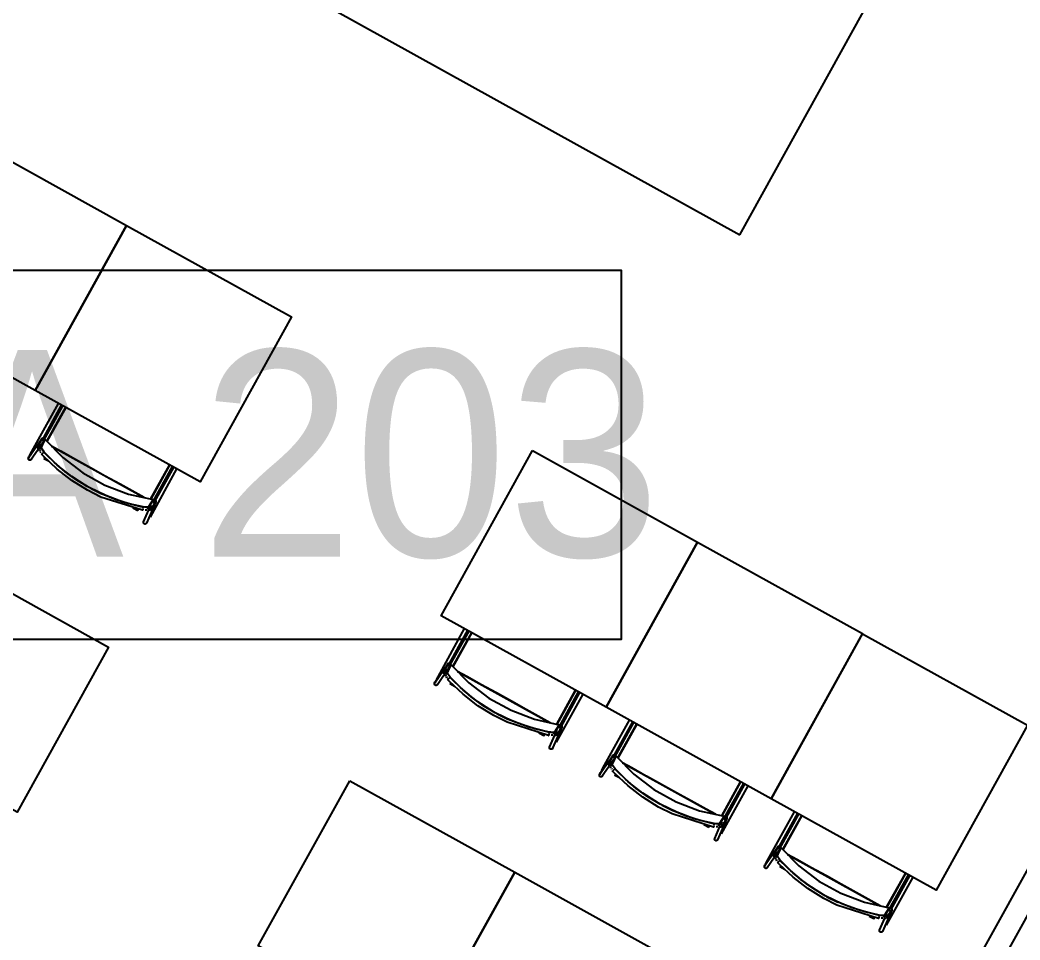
# Model space of a CAD drawing. Header units: metres. Extents: x 3.2 to 22.3, y 0.7 to 22.8.
# Drawn here: x 17.184 to 18.541, y 10.642 to 11.89 of the extents above; entities that cross this region are included whole.
import ezdxf

# ---------------------------------------------------------------- set-up
doc = ezdxf.new("R2010")
doc.units = ezdxf.units.M
for name, color, linetype in [('ARREDI', 9, 'Continuous'), ('PARETI_STRUTTURE', 7, 'Continuous'), ('WAYFINDING_RIQUADRI', 7, 'Continuous'), ('WAYFINDING_TESTI', 7, 'Continuous')]:
    doc.layers.add(name, color=color, linetype=linetype)

msp = doc.modelspace()

# ---------------------------------------------------------------- linework, layer by layer
at = {"layer": 'ARREDI'}
for points in [[(17.6095, 11.9036), (18.1605, 11.5981)], [(18.1605, 11.5981), (18.3285, 11.9012)], [(17.2454, 11.3645), (17.2199, 11.3185)], [(17.214, 11.3189), (17.2134, 11.3194), (17.2131, 11.3201), (17.2129, 11.3208), (17.2131, 11.3215), (17.2133, 11.322), (17.2133, 11.322), (17.2135, 11.3222), (17.214, 11.3226), (17.2148, 11.3229)], [(17.2167, 11.3036), (17.2151, 11.3055), (17.2138, 11.3074), (17.2131, 11.3089), (17.2129, 11.3098), (17.2153, 11.3152), (17.2178, 11.3206), (17.2418, 11.2962), (17.2692, 11.2755), (17.2991, 11.2589), (17.3312, 11.2467), (17.3645, 11.2392), (17.3613, 11.2343), (17.358, 11.2294)], [(17.2141, 11.3165), (17.2137, 11.3156)], [(17.2148, 11.3229), (17.2155, 11.3229), (17.2162, 11.3226), (17.2168, 11.3221), (17.2171, 11.3214), (17.2173, 11.3207), (17.2171, 11.32)], [(17.2178, 11.3206), (17.216, 11.3191)], [(17.2, 11.3044), (17.2, 11.3044), (17.2, 11.3044), (17.2003, 11.3042), (17.2007, 11.304)], [(17.2013, 11.3037), (17.2007, 11.304)], [(17.2096, 11.3076), (17.2089, 11.3078), (17.2084, 11.3083), (17.208, 11.309), (17.2079, 11.3097), (17.2079, 11.3097), (17.208, 11.3104), (17.2081, 11.3105), (17.2084, 11.311), (17.209, 11.3115), (17.2097, 11.3117)], [(17.2097, 11.3117), (17.2104, 11.3117), (17.2111, 11.3114), (17.2117, 11.311), (17.2121, 11.3103), (17.2122, 11.3096), (17.2122, 11.3096), (17.212, 11.3089), (17.212, 11.3087), (17.2117, 11.3082), (17.2111, 11.3078), (17.2104, 11.3076)], [(17.2101, 11.3064), (17.2109, 11.3049)], [(17.2108, 11.305), (17.2101, 11.3064)], [(17.2106, 11.3088), (17.2124, 11.3127), (17.2131, 11.3142)], [(17.2114, 11.3042), (17.2122, 11.303)], [(17.2121, 11.3031), (17.2114, 11.3042)], [(17.2167, 11.3036), (17.2151, 11.3056), (17.2138, 11.3075), (17.213, 11.3089), (17.2129, 11.3098)], [(17.2153, 11.3026), (17.2148, 11.3021), (17.2142, 11.3016), (17.2133, 11.3009), (17.2131, 11.3007)], [(17.2153, 11.3026), (17.2158, 11.3031), (17.2161, 11.3034), (17.2163, 11.3035)], [(17.2753, 11.257), (17.261, 11.2657), (17.2452, 11.2771), (17.2304, 11.2898), (17.2167, 11.3036)], [(17.2753, 11.257), (17.261, 11.2657), (17.2453, 11.2771), (17.2305, 11.2897), (17.2168, 11.3035)], [(17.239, 11.3048), (17.2265, 11.3117)], [(17.2265, 11.3117), (17.3524, 11.2419)], [(17.3524, 11.2419), (17.3399, 11.2489), (17.3198, 11.26), (17.2996, 11.2712), (17.2793, 11.2824), (17.2592, 11.2936), (17.2391, 11.3047)], [(17.1976, 11.2926), (17.1969, 11.2927), (17.1962, 11.2929), (17.1956, 11.2934), (17.1953, 11.2941), (17.1951, 11.2948), (17.1953, 11.2956), (17.1955, 11.296), (17.1955, 11.296), (17.1957, 11.2962), (17.1963, 11.2967), (17.197, 11.2969)], [(17.1995, 11.2947), (17.1993, 11.294), (17.1991, 11.2936), (17.1991, 11.2935), (17.1989, 11.2933), (17.1983, 11.2929), (17.1976, 11.2927)], [(17.213, 11.302), (17.2137, 11.3012)], [(17.2131, 11.3007), (17.2131, 11.3007)], [(17.2172, 11.2966), (17.2168, 11.296), (17.2165, 11.2954), (17.2163, 11.295), (17.2162, 11.2948)], [(17.3616, 11.2399), (17.3872, 11.2859)], [(17.2947, 11.247), (17.2802, 11.2543)], [(17.2802, 11.2543), (17.2948, 11.2469)], [(17.3506, 11.2294), (17.3316, 11.2337), (17.3131, 11.2395), (17.2953, 11.2467)], [(17.3508, 11.2293), (17.3318, 11.2336), (17.3132, 11.2395), (17.2953, 11.2467)], [(17.3644, 11.2383), (17.3649, 11.2388), (17.3656, 11.2391), (17.3664, 11.2392), (17.3671, 11.239), (17.3677, 11.2385), (17.3681, 11.2379)], [(17.3681, 11.2379), (17.3683, 11.2372), (17.3682, 11.2364), (17.3681, 11.2362), (17.3681, 11.2362), (17.3678, 11.2357), (17.3673, 11.2352), (17.3666, 11.2349), (17.3659, 11.2349), (17.3651, 11.2351)], [(17.3435, 11.2242), (17.3436, 11.2244), (17.3439, 11.2248), (17.3442, 11.2254), (17.3446, 11.226)], [(17.3505, 11.2269), (17.3504, 11.2262), (17.3503, 11.2255), (17.3502, 11.225), (17.3501, 11.2247), (17.3501, 11.2247), (17.3501, 11.2247), (17.3502, 11.2249)], [(17.3506, 11.2276), (17.3508, 11.2282), (17.3508, 11.2287), (17.3509, 11.2289)], [(17.358, 11.2294), (17.3572, 11.229), (17.3555, 11.2289), (17.3532, 11.229), (17.3508, 11.2293)], [(17.358, 11.2294), (17.3572, 11.229), (17.3556, 11.2289), (17.3533, 11.229), (17.3508, 11.2293)], [(17.3558, 11.2251), (17.3549, 11.2251), (17.3537, 11.2251)], [(17.355, 11.225), (17.3537, 11.2251)], [(17.3572, 11.2268), (17.3573, 11.2275), (17.3576, 11.228), (17.3577, 11.2282), (17.3582, 11.2287), (17.3582, 11.2287), (17.3589, 11.2289), (17.3596, 11.229), (17.3603, 11.2287), (17.3609, 11.2283), (17.3613, 11.2277)], [(17.3615, 11.2317), (17.3607, 11.2305), (17.3574, 11.2255)], [(17.3613, 11.2277), (17.3615, 11.2269), (17.3614, 11.2262), (17.3612, 11.2257), (17.3611, 11.2255), (17.3606, 11.2251), (17.3606, 11.225), (17.3599, 11.2248), (17.3591, 11.2247), (17.3584, 11.225), (17.3578, 11.2254)], [(17.3515, 11.2073), (17.3514, 11.2081), (17.3514, 11.2088), (17.3515, 11.209), (17.3515, 11.209), (17.3518, 11.2095), (17.3523, 11.21)], [(17.3555, 11.209), (17.3557, 11.2083), (17.3556, 11.2075), (17.3555, 11.2073), (17.3555, 11.2073), (17.3552, 11.2069), (17.3547, 11.2064), (17.354, 11.2061), (17.3533, 11.206), (17.3525, 11.2063), (17.3519, 11.2067), (17.3515, 11.2073)], [(17.3595, 11.216), (17.3589, 11.2163)], [(17.3602, 11.2156), (17.36, 11.2157), (17.3595, 11.216)], [(17.3603, 11.2156), (17.3603, 11.2156)], [(17.7964, 11.059), (17.7708, 11.013)], [(17.7606, 11.0021), (17.7599, 11.0024), (17.7593, 11.0029), (17.759, 11.0035), (17.7589, 11.0042), (17.7589, 11.0043), (17.759, 11.005), (17.7591, 11.0051), (17.7594, 11.0056), (17.76, 11.006), (17.7607, 11.0063)], [(17.7607, 11.0063), (17.7614, 11.0063), (17.7621, 11.006), (17.7627, 11.0055), (17.7631, 11.0049), (17.7632, 11.0042), (17.7632, 11.0041), (17.763, 11.0034), (17.763, 11.0033), (17.7627, 11.0028), (17.7621, 11.0023), (17.7614, 11.0021)], [(17.7616, 11.0033), (17.7634, 11.0073), (17.7641, 11.0088)], [(17.765, 11.0135), (17.7644, 11.014), (17.7641, 11.0146), (17.7639, 11.0154), (17.7641, 11.0161), (17.7643, 11.0165), (17.7643, 11.0165), (17.7645, 11.0167), (17.765, 11.0172), (17.7658, 11.0174)], [(17.7677, 10.9982), (17.7661, 11.0001), (17.7648, 11.002), (17.764, 11.0035), (17.7639, 11.0043), (17.7663, 11.0097), (17.7688, 11.0151), (17.7928, 10.9908), (17.8201, 10.9701), (17.8501, 10.9535), (17.8821, 10.9413), (17.9155, 10.9338), (17.9123, 10.9288), (17.909, 10.9239)], [(17.7677, 10.9982), (17.766, 11.0002), (17.7648, 11.002), (17.764, 11.0035), (17.7639, 11.0044)], [(17.7651, 11.0111), (17.7647, 11.0102)], [(17.7658, 11.0174), (17.7665, 11.0174), (17.7672, 11.0171), (17.7678, 11.0166), (17.7681, 11.016), (17.7683, 11.0153), (17.7681, 11.0145)], [(17.7683, 11.0148), (17.767, 11.0137)], [(17.9034, 10.9365), (17.8909, 10.9434), (17.8708, 10.9546), (17.8506, 10.9658), (17.8304, 10.977), (17.8102, 10.9882), (17.79, 10.9993), (17.7775, 11.0063)], [(17.7775, 11.0063), (17.9034, 10.9365)], [(17.7486, 10.9872), (17.7479, 10.9872), (17.7472, 10.9875), (17.7466, 10.988), (17.7462, 10.9887), (17.7461, 10.9894), (17.7463, 10.9901), (17.7465, 10.9906), (17.7465, 10.9906), (17.7467, 10.9908), (17.7472, 10.9912), (17.748, 10.9915)], [(17.751, 10.999), (17.751, 10.999), (17.751, 10.999), (17.7513, 10.9988), (17.7517, 10.9986)], [(17.7523, 10.9982), (17.7517, 10.9986)], [(17.7611, 11.001), (17.7619, 10.9995)], [(17.7618, 10.9995), (17.7611, 11.001)], [(17.7624, 10.9987), (17.7632, 10.9976)], [(17.7631, 10.9977), (17.7624, 10.9987)], [(17.7663, 10.9972), (17.7657, 10.9967), (17.7652, 10.9962), (17.7643, 10.9954), (17.7641, 10.9953)], [(17.7647, 10.9957), (17.7641, 10.9965)], [(17.7641, 10.9952), (17.7641, 10.9952)], [(17.7663, 10.9972), (17.7668, 10.9976), (17.7671, 10.9979), (17.7673, 10.9981)], [(17.7682, 10.9912), (17.7678, 10.9906), (17.7675, 10.99), (17.7673, 10.9896), (17.7671, 10.9893)], [(17.8263, 10.9516), (17.812, 10.9602), (17.7962, 10.9717), (17.7814, 10.9844), (17.7677, 10.9982)], [(17.8263, 10.9516), (17.812, 10.9602), (17.7963, 10.9716), (17.7815, 10.9843), (17.7678, 10.9981)], [(17.7505, 10.9893), (17.7503, 10.9885), (17.7501, 10.9881), (17.7501, 10.9881), (17.7499, 10.9879), (17.7493, 10.9875), (17.7486, 10.9872)], [(17.9126, 10.9344), (17.9381, 10.9804)], [(17.8312, 10.9489), (17.8458, 10.9415)], [(17.8457, 10.9415), (17.8312, 10.9488)], [(17.9016, 10.9239), (17.8826, 10.9282), (17.8641, 10.9341), (17.8463, 10.9413)], [(17.9017, 10.9239), (17.8828, 10.9282), (17.8642, 10.934), (17.8463, 10.9412)], [(17.9016, 10.9222), (17.9017, 10.9228), (17.9018, 10.9233), (17.9019, 10.9235)], [(17.909, 10.9239), (17.9081, 10.9236), (17.9065, 10.9234), (17.9042, 10.9236), (17.9017, 10.9239)], [(17.909, 10.9239), (17.9082, 10.9236), (17.9065, 10.9234), (17.9043, 10.9235), (17.9018, 10.9239)], [(17.9082, 10.9213), (17.9083, 10.9221), (17.9086, 10.9226), (17.9086, 10.9227), (17.9092, 10.9232), (17.9092, 10.9232), (17.9099, 10.9235), (17.9106, 10.9235), (17.9113, 10.9233), (17.9119, 10.9228), (17.9123, 10.9222)], [(17.9125, 10.9262), (17.9117, 10.925), (17.9084, 10.9201)], [(17.9154, 10.9329), (17.9159, 10.9334), (17.9166, 10.9337), (17.9173, 10.9337), (17.9181, 10.9335), (17.9187, 10.9331), (17.9191, 10.9324)], [(17.9191, 10.9324), (17.9193, 10.9317), (17.9192, 10.931), (17.9191, 10.9307), (17.9191, 10.9307), (17.9188, 10.9303), (17.9183, 10.9298), (17.9176, 10.9295), (17.9168, 10.9295), (17.9161, 10.9297)], [(18.0202, 10.9349), (17.9947, 10.8889)], [(17.8945, 10.9187), (17.8946, 10.919), (17.8949, 10.9194), (17.8952, 10.92), (17.8956, 10.9206)], [(17.9015, 10.9215), (17.9014, 10.9207), (17.9013, 10.9201), (17.9012, 10.9196), (17.9011, 10.9193), (17.9011, 10.9192), (17.9011, 10.9193), (17.9012, 10.9195)], [(17.9068, 10.9197), (17.9059, 10.9196), (17.9047, 10.9197)], [(17.906, 10.9196), (17.9047, 10.9197)], [(17.9123, 10.9222), (17.9125, 10.9215), (17.9124, 10.9208), (17.9122, 10.9202), (17.9121, 10.9201), (17.9116, 10.9196), (17.9116, 10.9196), (17.9109, 10.9193), (17.9101, 10.9193), (17.9094, 10.9195), (17.9088, 10.92)], [(17.9105, 10.9106), (17.9099, 10.9109)], [(17.9112, 10.9102), (17.9109, 10.9103), (17.9105, 10.9106)], [(17.9112, 10.9102), (17.9113, 10.9101)], [(17.9025, 10.9019), (17.9024, 10.9026), (17.9024, 10.9034), (17.9025, 10.9036), (17.9025, 10.9036), (17.9028, 10.904), (17.9033, 10.9045)], [(17.9065, 10.9036), (17.9067, 10.9029), (17.9066, 10.9021), (17.9065, 10.9019), (17.9065, 10.9019), (17.9062, 10.9015), (17.9057, 10.9009), (17.905, 10.9006), (17.9043, 10.9006), (17.9035, 10.9008), (17.9029, 10.9013), (17.9025, 10.9019)], [(17.9845, 10.878), (17.9838, 10.8783), (17.9832, 10.8788), (17.9828, 10.8794), (17.9827, 10.8802), (17.9827, 10.8802), (17.9828, 10.8809), (17.9829, 10.881), (17.9832, 10.8815), (17.9838, 10.882), (17.9845, 10.8822)], [(17.9845, 10.8822), (17.9853, 10.8822), (17.986, 10.8819), (17.9865, 10.8814), (17.9869, 10.8808), (17.987, 10.8801), (17.987, 10.8801), (17.9869, 10.8793), (17.9868, 10.8792), (17.9865, 10.8787), (17.9859, 10.8783), (17.9852, 10.878)], [(17.9855, 10.8792), (17.9872, 10.8832), (17.9879, 10.8847)], [(17.9888, 10.8894), (17.9883, 10.8899), (17.9879, 10.8905), (17.9878, 10.8913), (17.9879, 10.892), (17.9881, 10.8924), (17.9881, 10.8925), (17.9883, 10.8927), (17.9889, 10.8931), (17.9896, 10.8933)], [(17.9916, 10.8741), (17.99, 10.876), (17.9887, 10.8779), (17.9879, 10.8794), (17.9878, 10.8802), (17.9902, 10.8857), (17.9926, 10.8911), (18.0167, 10.8667), (18.044, 10.846), (18.074, 10.8294), (18.106, 10.8172), (18.1394, 10.8097), (18.1361, 10.8048), (18.1328, 10.7999)], [(17.9889, 10.887), (17.9885, 10.8861)], [(17.9896, 10.8933), (17.9903, 10.8933), (17.991, 10.8931), (17.9916, 10.8926), (17.992, 10.8919), (17.9921, 10.8912), (17.992, 10.8904)], [(17.9926, 10.891), (17.9908, 10.8896)], [(18.0336, 10.8643), (18.0139, 10.8753), (18.0013, 10.8822)], [(18.0014, 10.8822), (18.1272, 10.8124)], [(17.9748, 10.8749), (17.9748, 10.8749), (17.9749, 10.8749), (17.9751, 10.8747), (17.9756, 10.8745)], [(17.9762, 10.8742), (17.9756, 10.8745)], [(17.9849, 10.8769), (17.9857, 10.8754)], [(17.9856, 10.8755), (17.9849, 10.8769)], [(17.9862, 10.8747), (17.987, 10.8735)], [(17.9869, 10.8736), (17.9862, 10.8746)], [(17.9915, 10.8741), (17.9899, 10.8761), (17.9886, 10.8779), (17.9879, 10.8794), (17.9878, 10.8803)], [(17.9878, 10.8725), (17.9885, 10.8717)], [(17.9901, 10.8731), (17.9896, 10.8726), (17.989, 10.8721), (17.9885, 10.8717), (17.9882, 10.8713), (17.9879, 10.8712)], [(17.9879, 10.8711), (17.9879, 10.8712)], [(17.9901, 10.8731), (17.9906, 10.8736), (17.991, 10.8739), (17.9911, 10.874)], [(18.0501, 10.8275), (18.0358, 10.8362), (18.0201, 10.8476), (18.0053, 10.8603), (17.9915, 10.8741)], [(18.0501, 10.8275), (18.0359, 10.8361), (18.0201, 10.8476), (18.0053, 10.8602), (17.9916, 10.874)], [(17.9725, 10.8631), (17.9717, 10.8631), (17.971, 10.8634), (17.9705, 10.8639), (17.9701, 10.8646), (17.97, 10.8653), (17.9701, 10.866), (17.9703, 10.8665), (17.9703, 10.8665), (17.9705, 10.8667), (17.9711, 10.8671), (17.9718, 10.8674)], [(17.9743, 10.8652), (17.9742, 10.8645), (17.9739, 10.864), (17.9739, 10.864), (17.9738, 10.8638), (17.9732, 10.8634), (17.9725, 10.8631)], [(17.992, 10.8671), (17.9917, 10.8665), (17.9913, 10.8659), (17.9911, 10.8655), (17.991, 10.8652)], [(18.1273, 10.8124), (18.1147, 10.8194), (18.0946, 10.8305), (18.0744, 10.8417), (18.0542, 10.8529), (18.034, 10.8641)], [(18.1365, 10.8103), (18.162, 10.8564)], [(18.0696, 10.8174), (18.055, 10.8248)], [(18.055, 10.8248), (18.0696, 10.8174)], [(18.1254, 10.7998), (18.1065, 10.8041), (18.0879, 10.81), (18.0701, 10.8172)], [(18.1256, 10.7998), (18.1066, 10.8041), (18.088, 10.8099), (18.0702, 10.8172)], [(18.1364, 10.8021), (18.1356, 10.8009), (18.1322, 10.796)], [(18.1392, 10.8088), (18.1397, 10.8093), (18.1404, 10.8096), (18.1412, 10.8096), (18.1419, 10.8094), (18.1425, 10.809), (18.1429, 10.8084)], [(18.1429, 10.8084), (18.1431, 10.8076), (18.143, 10.8069), (18.1429, 10.8067), (18.1429, 10.8066), (18.1427, 10.8062), (18.1421, 10.8057), (18.1414, 10.8054), (18.1407, 10.8054), (18.14, 10.8056)], [(18.244, 10.8109), (18.2185, 10.7649)], [(18.1183, 10.7946), (18.1185, 10.7949), (18.1187, 10.7953), (18.119, 10.7959), (18.1194, 10.7965)], [(18.1254, 10.7974), (18.1252, 10.7966), (18.1251, 10.796), (18.125, 10.7955), (18.125, 10.7952), (18.125, 10.7952), (18.125, 10.7952), (18.125, 10.7954)], [(18.1255, 10.7981), (18.1256, 10.7987), (18.1257, 10.7992), (18.1257, 10.7994)], [(18.1328, 10.7999), (18.132, 10.7995), (18.1303, 10.7994), (18.128, 10.7995), (18.1256, 10.7998)], [(18.1328, 10.7999), (18.132, 10.7995), (18.1304, 10.7993), (18.1281, 10.7995), (18.1256, 10.7998)], [(18.1306, 10.7956), (18.1298, 10.7955), (18.1285, 10.7956)], [(18.1298, 10.7955), (18.1285, 10.7956)], [(18.1321, 10.7972), (18.1322, 10.798), (18.1324, 10.7985), (18.1325, 10.7986), (18.133, 10.7991), (18.133, 10.7991), (18.1337, 10.7994), (18.1344, 10.7994), (18.1351, 10.7992), (18.1358, 10.7988), (18.1362, 10.7981)], [(18.1362, 10.7981), (18.1363, 10.7974), (18.1363, 10.7967), (18.136, 10.7961), (18.1359, 10.796), (18.1355, 10.7955), (18.1354, 10.7955), (18.1347, 10.7952), (18.134, 10.7952), (18.1333, 10.7954), (18.1327, 10.7959)], [(18.1343, 10.7865), (18.1338, 10.7868)], [(18.1264, 10.7778), (18.1262, 10.7785), (18.1263, 10.7793), (18.1264, 10.7795), (18.1264, 10.7795), (18.1266, 10.7799), (18.1272, 10.7805)], [(18.1303, 10.7795), (18.1305, 10.7788), (18.1304, 10.778), (18.1303, 10.7778), (18.1303, 10.7778), (18.1301, 10.7774), (18.1295, 10.7769), (18.1288, 10.7766), (18.1281, 10.7765), (18.1274, 10.7767), (18.1268, 10.7772), (18.1264, 10.7778)], [(18.1351, 10.7861), (18.1348, 10.7862), (18.1343, 10.7865)], [(18.1351, 10.7861), (18.1351, 10.7861)], [(18.2093, 10.7552), (18.2111, 10.7591), (18.2117, 10.7606)], [(18.2127, 10.7653), (18.2121, 10.7658), (18.2117, 10.7665), (18.2116, 10.7672), (18.2118, 10.7679), (18.212, 10.7684), (18.212, 10.7684), (18.2121, 10.7686), (18.2127, 10.769), (18.2134, 10.7693)], [(18.2154, 10.75), (18.2138, 10.7519), (18.2125, 10.7538), (18.2117, 10.7553), (18.2116, 10.7562), (18.214, 10.7616), (18.2164, 10.767), (18.2405, 10.7426), (18.2678, 10.7219), (18.2978, 10.7053), (18.3298, 10.6931), (18.3632, 10.6856), (18.3599, 10.6807), (18.3566, 10.6758)], [(18.2128, 10.7629), (18.2124, 10.762)], [(18.2134, 10.7693), (18.2142, 10.7692), (18.2149, 10.769), (18.2154, 10.7685), (18.2158, 10.7678), (18.2159, 10.7671), (18.2158, 10.7663)], [(18.2164, 10.767), (18.2147, 10.7655)], [(18.1987, 10.7508), (18.1987, 10.7508), (18.1987, 10.7508), (18.199, 10.7506), (18.1994, 10.7504)], [(18.2, 10.7501), (18.1994, 10.7504)], [(18.2083, 10.754), (18.2076, 10.7542), (18.207, 10.7547), (18.2067, 10.7553), (18.2065, 10.7561), (18.2065, 10.7561), (18.2067, 10.7568), (18.2067, 10.7569), (18.2071, 10.7574), (18.2076, 10.7579), (18.2083, 10.7581)], [(18.2083, 10.7581), (18.2091, 10.7581), (18.2098, 10.7578), (18.2104, 10.7573), (18.2107, 10.7567), (18.2109, 10.756), (18.2109, 10.756), (18.2107, 10.7553), (18.2107, 10.7551), (18.2103, 10.7546), (18.2098, 10.7542), (18.2091, 10.7539)], [(18.2095, 10.7514), (18.2087, 10.7528)], [(18.2088, 10.7528), (18.2095, 10.7513)], [(18.2101, 10.7506), (18.2108, 10.7494)], [(18.2108, 10.7495), (18.2101, 10.7506)], [(18.2154, 10.75), (18.2137, 10.752), (18.2125, 10.7539), (18.2117, 10.7553), (18.2116, 10.7562)], [(18.2117, 10.7484), (18.2124, 10.7476)], [(18.214, 10.749), (18.2134, 10.7485), (18.2129, 10.748), (18.2124, 10.7476), (18.212, 10.7473), (18.2118, 10.7471)], [(18.2118, 10.7471), (18.2118, 10.7471)], [(18.214, 10.749), (18.2144, 10.7495), (18.2148, 10.7498), (18.215, 10.7499)], [(18.2739, 10.7034), (18.2597, 10.7121), (18.2439, 10.7235), (18.2291, 10.7362), (18.2154, 10.75)], [(18.2739, 10.7034), (18.2597, 10.7121), (18.244, 10.7235), (18.2292, 10.7361), (18.2155, 10.7499)], [(18.3511, 10.6883), (18.3386, 10.6953), (18.3184, 10.7064), (18.2982, 10.7176), (18.278, 10.7288), (18.2578, 10.74), (18.2377, 10.7512), (18.2252, 10.7581)], [(18.2252, 10.7581), (18.3511, 10.6883)], [(18.1963, 10.739), (18.1956, 10.7391), (18.1949, 10.7393), (18.1943, 10.7398), (18.1939, 10.7405), (18.1938, 10.7412), (18.194, 10.742), (18.1942, 10.7424), (18.1942, 10.7424), (18.1943, 10.7426), (18.1949, 10.7431), (18.1956, 10.7433)], [(18.1981, 10.7411), (18.198, 10.7404), (18.1978, 10.7399), (18.1978, 10.7399), (18.1976, 10.7397), (18.197, 10.7393), (18.1963, 10.739)], [(18.2159, 10.743), (18.2155, 10.7424), (18.2152, 10.7418), (18.2149, 10.7414), (18.2148, 10.7412)], [(18.3603, 10.6863), (18.3858, 10.7322)], [(18.2788, 10.7007), (18.2935, 10.6933)], [(18.2934, 10.6934), (18.2789, 10.7007)], [(18.3493, 10.6758), (18.3303, 10.6801), (18.3118, 10.6859), (18.294, 10.6931)], [(18.3494, 10.6757), (18.3304, 10.68), (18.3118, 10.6859), (18.294, 10.6931)], [(18.363, 10.6847), (18.3636, 10.6852), (18.3643, 10.6855), (18.365, 10.6856), (18.3658, 10.6853), (18.3663, 10.6849), (18.3668, 10.6843)], [(18.3668, 10.6843), (18.3669, 10.6835), (18.3668, 10.6828), (18.3668, 10.6826), (18.3668, 10.6826), (18.3665, 10.6821), (18.366, 10.6816), (18.3653, 10.6813), (18.3645, 10.6813), (18.3638, 10.6815)], [(18.3422, 10.6706), (18.3423, 10.6708), (18.3426, 10.6712), (18.3429, 10.6718), (18.3432, 10.6724)], [(18.3492, 10.6733), (18.3491, 10.6725), (18.349, 10.6719), (18.3489, 10.6714), (18.3488, 10.6711), (18.3488, 10.6711), (18.3488, 10.6711), (18.3489, 10.6713)], [(18.3493, 10.674), (18.3494, 10.6746), (18.3495, 10.6751), (18.3496, 10.6753)], [(18.3566, 10.6758), (18.3558, 10.6754), (18.3541, 10.6753), (18.3518, 10.6754), (18.3494, 10.6757)], [(18.3567, 10.6758), (18.3559, 10.6754), (18.3542, 10.6753), (18.352, 10.6754), (18.3494, 10.6757)], [(18.3545, 10.6715), (18.3536, 10.6714), (18.3524, 10.6715)], [(18.3537, 10.6714), (18.3524, 10.6715)], [(18.3559, 10.6732), (18.356, 10.6739), (18.3562, 10.6744), (18.3563, 10.6746), (18.3568, 10.6751), (18.3569, 10.6751), (18.3575, 10.6753), (18.3583, 10.6754), (18.359, 10.6751), (18.3596, 10.6747), (18.36, 10.6741)], [(18.3602, 10.6781), (18.3594, 10.6769), (18.3561, 10.6719)], [(18.36, 10.674), (18.3602, 10.6733), (18.3601, 10.6726), (18.3598, 10.6721), (18.3598, 10.6719), (18.3593, 10.6715), (18.3592, 10.6714), (18.3586, 10.6712), (18.3578, 10.6711), (18.3571, 10.6713), (18.3565, 10.6718)], [(18.3502, 10.6537), (18.35, 10.6545), (18.3501, 10.6552), (18.3502, 10.6554), (18.3502, 10.6554), (18.3505, 10.6559), (18.351, 10.6564)], [(18.3542, 10.6554), (18.3544, 10.6547), (18.3543, 10.6539), (18.3542, 10.6537), (18.3542, 10.6537), (18.3539, 10.6533), (18.3534, 10.6528), (18.3527, 10.6525), (18.3519, 10.6524), (18.3512, 10.6527), (18.3506, 10.6531), (18.3502, 10.6537)], [(18.3582, 10.6624), (18.3576, 10.6627)], [(18.3589, 10.662), (18.3586, 10.6621), (18.3582, 10.6624)], [(18.3589, 10.662), (18.3589, 10.662)]]:
    msp.add_lwpolyline(points, dxfattribs=at)
for points in [[(17.1046, 11.7351), (17.3284, 11.6111), (17.2043, 11.3872), (16.9805, 11.5113)], [(17.3284, 11.6111), (17.5523, 11.487), (17.4282, 11.2631), (17.2043, 11.3872)], [(17.8794, 11.3056), (18.1033, 11.1815), (17.9792, 10.9577), (17.7553, 11.0818)], [(17.3645, 11.2392), (17.3641, 11.2362)], [(18.1033, 11.1815), (18.3271, 11.0575), (18.203, 10.8336), (17.9792, 10.9577)], [(17.0803, 11.1634), (17.3041, 11.0393), (17.18, 10.8154), (16.9562, 10.9395)], [(18.3271, 11.0574), (18.5509, 10.9334), (18.4268, 10.7095), (18.203, 10.8336)], [(17.9155, 10.9338), (17.9151, 10.9308)], [(17.6312, 10.8579), (17.8551, 10.7339), (17.731, 10.51), (17.5072, 10.6341)], [(18.1394, 10.8097), (18.139, 10.8067)], [(17.8551, 10.7339), (18.0789, 10.6098), (17.9548, 10.3859), (17.731, 10.51)], [(18.3632, 10.6856), (18.3628, 10.6826)]]:
    msp.add_lwpolyline(points, close=True, dxfattribs=at)
at = {"layer": 'PARETI_STRUTTURE'}
for points in [[(17.2, 11.3044), (17.2361, 11.3696)], [(17.2399, 11.3675), (17.2128, 11.3186)], [(17.2161, 11.3195), (17.2421, 11.3663)], [(17.2459, 11.3642), (17.2203, 11.318)], [(18.9283, 11.3567), (17.9308, 9.5574)], [(17.1955, 11.296), (17.2133, 11.322)], [(17.2169, 11.3195), (17.1991, 11.2936)], [(17.2131, 11.3212), (17.2081, 11.3105)], [(17.217, 11.3193), (17.2169, 11.3192), (17.2169, 11.3191), (17.2168, 11.319), (17.2168, 11.3188), (17.2167, 11.3187), (17.2167, 11.3186), (17.2166, 11.3185), (17.2166, 11.3184), (17.2165, 11.3182), (17.2164, 11.3181), (17.2164, 11.318), (17.2163, 11.3179), (17.2162, 11.3177), (17.2162, 11.3175), (17.2161, 11.3174), (17.216, 11.3173), (17.216, 11.3172), (17.2159, 11.3171), (17.2159, 11.3169), (17.2158, 11.3168), (17.2158, 11.3167), (17.2157, 11.3166), (17.2157, 11.3165), (17.2156, 11.3164), (17.2155, 11.3161), (17.2154, 11.316), (17.2154, 11.3159), (17.2153, 11.3158), (17.2153, 11.3156), (17.2152, 11.3155), (17.2152, 11.3154), (17.2151, 11.3153), (17.215, 11.3152), (17.215, 11.3151), (17.2149, 11.3149), (17.2149, 11.3148), (17.2148, 11.3146), (17.2147, 11.3145), (17.2147, 11.3143), (17.2146, 11.3142), (17.2145, 11.3141), (17.2145, 11.314), (17.2144, 11.3139), (17.2144, 11.3137), (17.2143, 11.3136), (17.2142, 11.3135), (17.2142, 11.3134), (17.2141, 11.3133), (17.214, 11.313), (17.214, 11.3129), (17.2139, 11.3128), (17.2139, 11.3127), (17.2138, 11.3126), (17.2137, 11.3124), (17.2137, 11.3123), (17.2136, 11.3122), (17.2136, 11.3121), (17.2135, 11.312), (17.2135, 11.3118), (17.2134, 11.3117), (17.2133, 11.3115), (17.2132, 11.3114), (17.2132, 11.3112), (17.2131, 11.3111), (17.2131, 11.311), (17.213, 11.3109), (17.213, 11.3108), (17.2129, 11.3107), (17.2128, 11.3105), (17.2128, 11.3104), (17.2127, 11.3103), (17.2127, 11.3102), (17.2126, 11.3099), (17.2125, 11.3098), (17.2125, 11.3097), (17.2124, 11.3096), (17.2123, 11.3095), (17.2123, 11.3094), (17.2122, 11.3092), (17.2122, 11.3091), (17.2121, 11.309), (17.2121, 11.3089), (17.212, 11.3088), (17.212, 11.3087)], [(17.1953, 11.2958), (17.1959, 11.297), (17.1967, 11.2984), (17.1983, 11.3013), (17.2, 11.3044)], [(17.2114, 11.3111), (17.2124, 11.3127)], [(17.2777, 11.2556), (17.2752, 11.257), (17.254, 11.2705), (17.2344, 11.2861), (17.2163, 11.3035)], [(17.2756, 11.2518), (17.2541, 11.2652), (17.2341, 11.2806), (17.2157, 11.2979), (17.2131, 11.3007)], [(17.2224, 11.2913), (17.2161, 11.2947)], [(17.3964, 11.2808), (17.3603, 11.2156)], [(17.3611, 11.24), (17.3867, 11.2861)], [(17.3904, 11.2841), (17.3642, 11.2367)], [(17.367, 11.2367), (17.3926, 11.2829)], [(17.3501, 11.2247), (17.2937, 11.2427), (17.2756, 11.2518)], [(17.3509, 11.229), (17.348, 11.2295), (17.3237, 11.2359), (17.3002, 11.2446), (17.2777, 11.2556)], [(17.3681, 11.2362), (17.3555, 11.2073)], [(17.3639, 11.2379), (17.3576, 11.228)], [(17.3612, 11.2257), (17.3612, 11.2257), (17.3616, 11.2264), (17.3617, 11.2265), (17.3618, 11.2266), (17.3624, 11.2275), (17.3624, 11.2276), (17.363, 11.2285), (17.3631, 11.2286), (17.3631, 11.2287), (17.3638, 11.2297), (17.3639, 11.2298), (17.3643, 11.2306), (17.3644, 11.2307), (17.3645, 11.2308), (17.3651, 11.2318), (17.3652, 11.2319), (17.3657, 11.2327), (17.3658, 11.2328), (17.3658, 11.2329), (17.3659, 11.233), (17.3665, 11.2339), (17.3665, 11.234), (17.367, 11.2348), (17.3671, 11.2349), (17.3672, 11.235), (17.3673, 11.2351), (17.3675, 11.2356), (17.3681, 11.2362)], [(17.3637, 11.2369), (17.3641, 11.2379)], [(17.3655, 11.2339), (17.3669, 11.2365)], [(17.3435, 11.2241), (17.3368, 11.2278)], [(17.3515, 11.209), (17.3586, 11.2253)], [(17.3593, 11.2268), (17.3611, 11.2311)], [(17.3603, 11.2297), (17.3598, 11.2288)], [(17.751, 10.999), (17.7871, 11.0642)], [(17.7909, 11.0621), (17.7638, 11.0131)], [(17.7671, 11.0141), (17.7931, 11.0609)], [(17.7968, 11.0588), (17.7713, 11.0126)], [(17.7465, 10.9906), (17.7643, 11.0165)], [(17.7679, 11.0141), (17.7501, 10.9881)], [(17.7641, 11.0157), (17.7591, 11.0051)], [(17.7624, 11.0056), (17.7634, 11.0073)], [(17.768, 11.0139), (17.7679, 11.0138), (17.7679, 11.0136), (17.7678, 11.0135), (17.7678, 11.0134), (17.7677, 11.0133), (17.7677, 11.0132), (17.7676, 11.013), (17.7675, 11.0129), (17.7675, 11.0128), (17.7674, 11.0127), (17.7674, 11.0126), (17.7673, 11.0125), (17.7673, 11.0123), (17.7672, 11.0122), (17.7671, 11.0121), (17.7671, 11.012), (17.767, 11.0119), (17.767, 11.0117), (17.7669, 11.0116), (17.7669, 11.0115), (17.7668, 11.0114), (17.7668, 11.0113), (17.7667, 11.0112), (17.7666, 11.011), (17.7666, 11.0109), (17.7665, 11.0107), (17.7664, 11.0106), (17.7664, 11.0104), (17.7663, 11.0103), (17.7663, 11.0102), (17.7662, 11.0101), (17.7661, 11.01), (17.7661, 11.0099), (17.766, 11.0097), (17.766, 11.0096), (17.7659, 11.0095), (17.7659, 11.0094), (17.7658, 11.0091), (17.7657, 11.009), (17.7656, 11.0089), (17.7656, 11.0088), (17.7655, 11.0087), (17.7655, 11.0085), (17.7654, 11.0084), (17.7654, 11.0083), (17.7653, 11.0082), (17.7652, 11.0081), (17.7652, 11.0079), (17.7651, 11.0078), (17.765, 11.0076), (17.765, 11.0075), (17.7649, 11.0074), (17.7649, 11.0072), (17.7648, 11.0071), (17.7647, 11.007), (17.7647, 11.0069), (17.7646, 11.0068), (17.7646, 11.0066), (17.7645, 11.0065), (17.7645, 11.0064), (17.7644, 11.0063), (17.7643, 11.006), (17.7642, 11.0059), (17.7642, 11.0058), (17.7641, 11.0057), (17.7641, 11.0056), (17.764, 11.0055), (17.7639, 11.0053), (17.7639, 11.0052), (17.7638, 11.0051), (17.7638, 11.005), (17.7637, 11.0049), (17.7637, 11.0048), (17.7636, 11.0045), (17.7635, 11.0044), (17.7634, 11.0043), (17.7634, 11.0042), (17.7633, 11.004), (17.7633, 11.0039), (17.7632, 11.0038), (17.7632, 11.0037), (17.7631, 11.0036), (17.7631, 11.0034), (17.763, 11.0033), (17.763, 11.0033)], [(17.7463, 10.9903), (17.7469, 10.9915), (17.7477, 10.993), (17.7492, 10.9958), (17.751, 10.999)], [(17.8266, 10.9464), (17.8051, 10.9597), (17.7851, 10.9752), (17.7667, 10.9925), (17.7641, 10.9952)], [(17.8287, 10.9502), (17.8262, 10.9516), (17.805, 10.9651), (17.7853, 10.9806), (17.7673, 10.9981)], [(17.7734, 10.9858), (17.7671, 10.9893)], [(17.9121, 10.9345), (17.9377, 10.9807)], [(17.9414, 10.9786), (17.9152, 10.9313)], [(17.918, 10.9312), (17.9436, 10.9774)], [(17.9474, 10.9753), (17.9113, 10.9101)], [(17.9019, 10.9235), (17.899, 10.9241), (17.8747, 10.9304), (17.8512, 10.9391), (17.8287, 10.9502)], [(18.4891, 10.5647), (18.4633, 10.579), (18.6733, 10.9578)], [(17.9011, 10.9192), (17.8447, 10.9373), (17.8266, 10.9464)], [(17.9748, 10.8749), (18.011, 10.9401)], [(18.0147, 10.938), (17.9876, 10.889)], [(17.991, 10.89), (18.0169, 10.9368)], [(17.9191, 10.9307), (17.9065, 10.9019)], [(17.9149, 10.9324), (17.9086, 10.9226)], [(17.9103, 10.9214), (17.9121, 10.9256)], [(17.9113, 10.9243), (17.9108, 10.9234)], [(17.9122, 10.9202), (17.9122, 10.9203), (17.9126, 10.921), (17.9127, 10.9211), (17.9128, 10.9212), (17.9133, 10.9221), (17.9134, 10.9222), (17.914, 10.9231), (17.9141, 10.9232), (17.9141, 10.9233), (17.9148, 10.9243), (17.9148, 10.9244), (17.9153, 10.9252), (17.9154, 10.9253), (17.9155, 10.9254), (17.9161, 10.9264), (17.9162, 10.9265), (17.9167, 10.9273), (17.9168, 10.9274), (17.9168, 10.9275), (17.9169, 10.9276), (17.9175, 10.9285), (17.9175, 10.9286), (17.918, 10.9294), (17.9181, 10.9294), (17.9182, 10.9296), (17.9183, 10.9297), (17.9185, 10.9301), (17.9191, 10.9307)], [(17.9147, 10.9315), (17.9151, 10.9325)], [(17.9165, 10.9285), (17.9179, 10.931)], [(18.0207, 10.9347), (17.9951, 10.8885)], [(17.8945, 10.9187), (17.8878, 10.9224)], [(17.9025, 10.9036), (17.9096, 10.9199)], [(17.9703, 10.8665), (17.9882, 10.8924)], [(17.9917, 10.89), (17.9739, 10.864)], [(17.9879, 10.8917), (17.9829, 10.881)], [(17.9863, 10.8815), (17.9872, 10.8832)], [(17.9918, 10.8898), (17.9918, 10.8897), (17.9917, 10.8896), (17.9917, 10.8894), (17.9916, 10.8893), (17.9916, 10.8892), (17.9915, 10.8891), (17.9914, 10.889), (17.9914, 10.8889), (17.9913, 10.8887), (17.9913, 10.8886), (17.9912, 10.8885), (17.9912, 10.8884), (17.9911, 10.8881), (17.991, 10.888), (17.9909, 10.8879), (17.9909, 10.8878), (17.9908, 10.8877), (17.9908, 10.8875), (17.9907, 10.8874), (17.9907, 10.8873), (17.9906, 10.8872), (17.9905, 10.8871), (17.9905, 10.8869), (17.9904, 10.8868), (17.9903, 10.8866), (17.9903, 10.8865), (17.9902, 10.8864), (17.9902, 10.8862), (17.9901, 10.8861), (17.99, 10.886), (17.99, 10.8859), (17.9899, 10.8858), (17.9899, 10.8856), (17.9898, 10.8855), (17.9898, 10.8854), (17.9897, 10.8853), (17.9896, 10.885), (17.9895, 10.8849), (17.9895, 10.8848), (17.9894, 10.8847), (17.9894, 10.8846), (17.9893, 10.8845), (17.9892, 10.8843), (17.9892, 10.8842), (17.9891, 10.8841), (17.9891, 10.884), (17.989, 10.8839), (17.989, 10.8838), (17.9889, 10.8835), (17.9888, 10.8834), (17.9887, 10.8833), (17.9887, 10.8832), (17.9886, 10.883), (17.9886, 10.8829), (17.9885, 10.8828), (17.9885, 10.8827), (17.9884, 10.8826), (17.9884, 10.8824), (17.9882, 10.8822), (17.9882, 10.8821), (17.9881, 10.882), (17.9881, 10.8819), (17.988, 10.8817), (17.988, 10.8816), (17.9879, 10.8815), (17.9878, 10.8814), (17.9878, 10.8813), (17.9877, 10.8811), (17.9877, 10.881), (17.9876, 10.8809), (17.9875, 10.8807), (17.9875, 10.8805), (17.9874, 10.8804), (17.9873, 10.8803), (17.9873, 10.8802), (17.9872, 10.8801), (17.9872, 10.8799), (17.9871, 10.8798), (17.9871, 10.8797), (17.987, 10.8796), (17.987, 10.8795), (17.9869, 10.8794), (17.9868, 10.8792), (17.9868, 10.8792)], [(17.9702, 10.8663), (17.9708, 10.8674), (17.9715, 10.8689), (17.9731, 10.8717), (17.9748, 10.8749)], [(18.0504, 10.8223), (18.029, 10.8357), (18.0089, 10.8511), (17.9905, 10.8684), (17.9879, 10.8711)], [(18.0525, 10.8261), (18.05, 10.8275), (18.0289, 10.841), (18.0092, 10.8566), (17.9911, 10.874)], [(17.9972, 10.8618), (17.991, 10.8652)], [(18.1359, 10.8105), (18.1615, 10.8566)], [(18.1712, 10.8512), (18.1351, 10.7861)], [(18.1653, 10.8545), (18.139, 10.8072)], [(18.1418, 10.8072), (18.1674, 10.8533)], [(18.125, 10.7952), (18.0685, 10.8132), (18.0504, 10.8223)], [(18.1257, 10.7994), (18.1228, 10.8), (18.0986, 10.8063), (18.0751, 10.8151), (18.0525, 10.8261)], [(18.1987, 10.7508), (18.2348, 10.816)], [(18.1429, 10.8067), (18.1303, 10.7778)], [(18.1387, 10.8084), (18.1324, 10.7985)], [(18.1341, 10.7973), (18.136, 10.8015)], [(18.136, 10.7961), (18.1361, 10.7962), (18.1365, 10.7969), (18.1366, 10.797), (18.1366, 10.7971), (18.1372, 10.798), (18.1373, 10.7981), (18.1378, 10.799), (18.1379, 10.7991), (18.138, 10.7992), (18.1386, 10.8002), (18.1387, 10.8003), (18.1392, 10.8011), (18.1392, 10.8012), (18.1393, 10.8013), (18.14, 10.8023), (18.14, 10.8024), (18.1405, 10.8032), (18.1406, 10.8033), (18.1407, 10.8034), (18.1407, 10.8035), (18.1413, 10.8044), (18.1414, 10.8045), (18.1419, 10.8053), (18.1419, 10.8054), (18.142, 10.8055), (18.1421, 10.8056), (18.1424, 10.806), (18.1429, 10.8067)], [(18.1385, 10.8074), (18.139, 10.8084)], [(18.1403, 10.8044), (18.1417, 10.807)], [(18.2386, 10.8139), (18.2115, 10.765)], [(18.2148, 10.7659), (18.2407, 10.8127)], [(18.2445, 10.8106), (18.2189, 10.7644)], [(18.1183, 10.7946), (18.1117, 10.7983)], [(18.1264, 10.7795), (18.1335, 10.7958)], [(18.1352, 10.8002), (18.1347, 10.7993)], [(18.1942, 10.7424), (18.212, 10.7684)], [(18.2156, 10.7659), (18.1978, 10.7399)], [(18.2118, 10.7676), (18.2067, 10.7569)], [(18.2157, 10.7657), (18.2156, 10.7656), (18.2156, 10.7655), (18.2155, 10.7653), (18.2154, 10.7652), (18.2154, 10.7651), (18.2153, 10.765), (18.2153, 10.7649), (18.2152, 10.7648), (18.2152, 10.7646), (18.2151, 10.7645), (18.2151, 10.7644), (18.215, 10.7643), (18.2149, 10.764), (18.2148, 10.7639), (18.2148, 10.7638), (18.2147, 10.7637), (18.2147, 10.7636), (18.2146, 10.7635), (18.2145, 10.7633), (18.2145, 10.7632), (18.2144, 10.7631), (18.2144, 10.763), (18.2143, 10.7629), (18.2143, 10.7628), (18.2142, 10.7625), (18.2141, 10.7624), (18.214, 10.7623), (18.214, 10.7622), (18.2139, 10.762), (18.2139, 10.7619), (18.2138, 10.7618), (18.2138, 10.7617), (18.2137, 10.7616), (18.2137, 10.7614), (18.2136, 10.7613), (18.2135, 10.7612), (18.2134, 10.761), (18.2134, 10.7608), (18.2133, 10.7607), (18.2133, 10.7606), (18.2132, 10.7605), (18.2131, 10.7604), (18.2131, 10.7603), (18.213, 10.7601), (18.213, 10.76), (18.2129, 10.7599), (18.2129, 10.7598), (18.2128, 10.7597), (18.2127, 10.7594), (18.2126, 10.7593), (18.2126, 10.7592), (18.2125, 10.7591), (18.2125, 10.7589), (18.2124, 10.7588), (18.2124, 10.7587), (18.2123, 10.7586), (18.2123, 10.7585), (18.2122, 10.7584), (18.2121, 10.7582), (18.2121, 10.7581), (18.212, 10.7579), (18.2119, 10.7578), (18.2119, 10.7576), (18.2118, 10.7575), (18.2118, 10.7574), (18.2117, 10.7573), (18.2116, 10.7572), (18.2116, 10.7571), (18.2115, 10.7569), (18.2115, 10.7568), (18.2114, 10.7567), (18.2114, 10.7566), (18.2112, 10.7563), (18.2112, 10.7562), (18.2111, 10.7561), (18.2111, 10.756), (18.211, 10.7559), (18.211, 10.7558), (18.2109, 10.7556), (18.2109, 10.7555), (18.2108, 10.7554), (18.2107, 10.7553), (18.2107, 10.7552), (18.2107, 10.7551)], [(18.194, 10.7422), (18.1946, 10.7434), (18.1954, 10.7448), (18.1969, 10.7477), (18.1987, 10.7508)], [(18.2101, 10.7575), (18.211, 10.7591)], [(18.2743, 10.6982), (18.2528, 10.7116), (18.2328, 10.727), (18.2143, 10.7443), (18.2118, 10.7471)], [(18.2764, 10.702), (18.2739, 10.7034), (18.2527, 10.7169), (18.233, 10.7325), (18.215, 10.7499)], [(18.221, 10.7377), (18.2148, 10.7411)], [(18.3951, 10.7271), (18.3589, 10.662)], [(18.3597, 10.6864), (18.3851, 10.7322)], [(18.3891, 10.7304), (18.3629, 10.6831)], [(18.3657, 10.6831), (18.3913, 10.7292)], [(18.3488, 10.6711), (18.2923, 10.6891), (18.2743, 10.6982)], [(18.3496, 10.6753), (18.3466, 10.6759), (18.3224, 10.6822), (18.2989, 10.691), (18.2764, 10.702)], [(18.3668, 10.6826), (18.3542, 10.6537)], [(18.3626, 10.6843), (18.3562, 10.6744)], [(18.3598, 10.6721), (18.3599, 10.6721), (18.3603, 10.6728), (18.3604, 10.6729), (18.3605, 10.673), (18.361, 10.6739), (18.3611, 10.674), (18.3617, 10.6749), (18.3617, 10.675), (18.3618, 10.6751), (18.3624, 10.6761), (18.3625, 10.6762), (18.363, 10.677), (18.3631, 10.6771), (18.3632, 10.6772), (18.3638, 10.6782), (18.3639, 10.6783), (18.3644, 10.6791), (18.3644, 10.6792), (18.3645, 10.6793), (18.3646, 10.6794), (18.3651, 10.6803), (18.3652, 10.6804), (18.3657, 10.6812), (18.3658, 10.6813), (18.3658, 10.6814), (18.3659, 10.6815), (18.3662, 10.6819), (18.3668, 10.6826)], [(18.3624, 10.6833), (18.3628, 10.6843)], [(18.3641, 10.6803), (18.3656, 10.6829)], [(18.3422, 10.6705), (18.3362, 10.6738)], [(18.3502, 10.6554), (18.3573, 10.6717)], [(18.3579, 10.6732), (18.3598, 10.6775)], [(18.359, 10.6761), (18.3585, 10.6752)]]:
    msp.add_lwpolyline(points, dxfattribs=at)
at = {"layer": 'WAYFINDING_RIQUADRI'}
msp.add_lwpolyline([(16.4, 11.05), (18, 11.05), (18, 11.55), (16.4, 11.55)], close=True, dxfattribs=at)

# ---------------------------------------------------------------- texts
at = {"layer": 'WAYFINDING_TESTI', "insert": (17.2, 11.3), "char_height": 0.28, "attachment_point": 5}
msp.add_mtext('AULA 203', dxfattribs=at)

doc.saveas('drawing.dxf')
